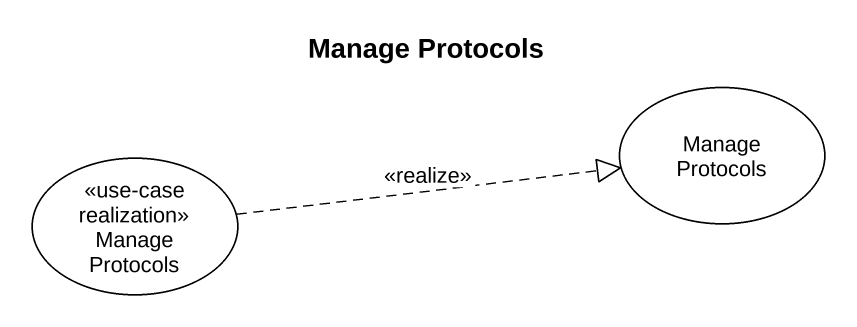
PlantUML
@startuml
title Manage Protocols
usecase "Manage Protocols" as Manage_Protocols
usecase "Manage Protocols" as Manage_Protocols_2 <<use-case realization>>
Manage_Protocols_2 .right.|> Manage_Protocols : <<realize>>
@enduml
